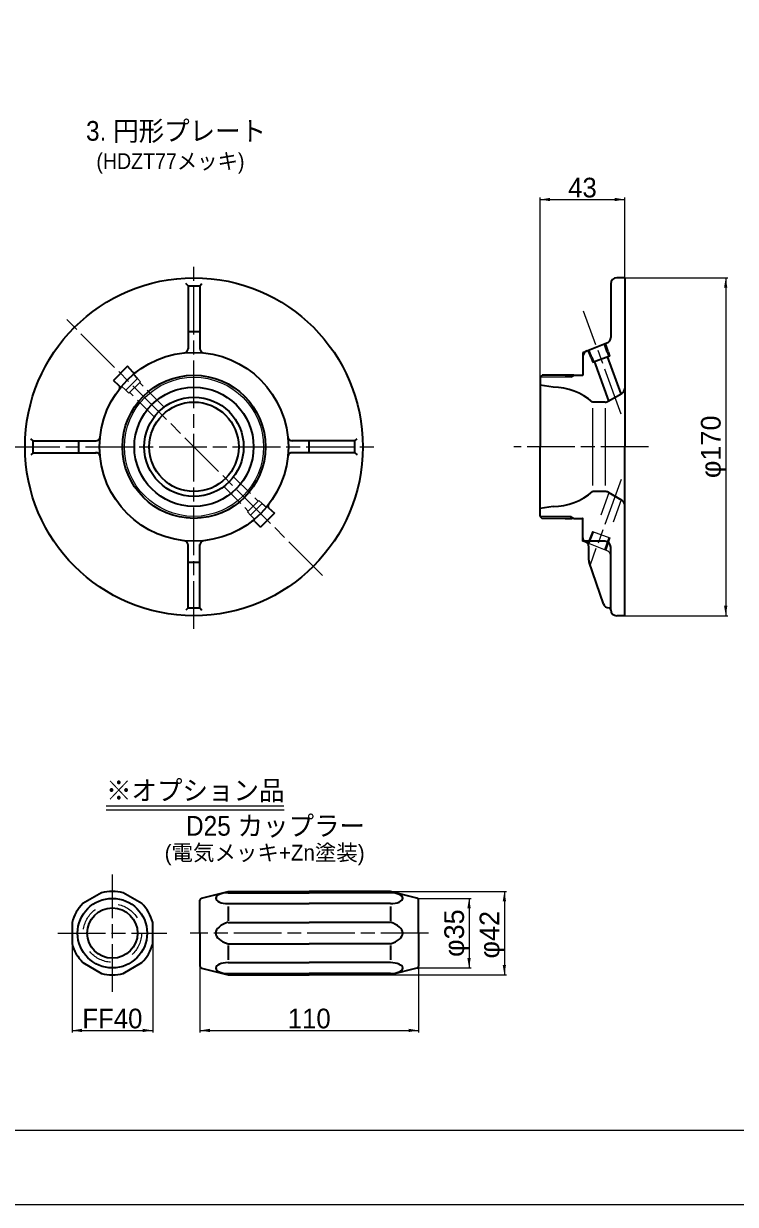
# Model space of a CAD drawing. Units: millimetres at full size, sheet at 1:2. Extents: x 2145 to 3827, y 960 to 2148.
# Drawn here: x 2967 to 3325, y 960 to 1554 of the extents above; entities that cross this region are included whole.
import ezdxf
from ezdxf.enums import TextEntityAlignment as Align

# ---------------------------------------------------------------- set-up
doc = ezdxf.new("R2010")
doc.units = ezdxf.units.MM
doc.header["$LTSCALE"] = 2
for name, pattern in [('CHAIN', [18.5, 12, -1.5, 3.5, -1.5]), ('DASHED', [7.5, 6, -1.5]), ('DASHED_SPACED', [12, 6, -6])]:
    doc.linetypes.add(name, pattern=pattern)
for name, color, linetype, lineweight in [('1外形線', 7, 'Continuous', 35), ('2 細い実線', 3, 'Continuous', 20), ('3隠れ線', 2, 'DASHED_SPACED', 13), ('4中心線', 1, 'CHAIN', 15), ('6寸法線', 4, 'Continuous', 13), ('7 枠・タイトル', 7, 'Continuous', 13), ('Defpoints_2', 7, 'Continuous', 13)]:
    doc.layers.add(name, color=color, linetype=linetype, lineweight=lineweight)
doc.styles.add('ＭＳ Ｐゴシック', font='')
doc.styles.get('ＭＳ Ｐゴシック').set_extended_font_data('MS PGothic')

# ---------------------------------------------------------------- blocks, each defined once
blk = doc.blocks.new('filled_arrow')
at = {"color": 0, "linetype": 'Continuous', "lineweight": -2}
blk.add_solid([(7.5, 1.25), (0, 0), (7.5, -1.25)], dxfattribs=at)

msp = doc.modelspace()

# ---------------------------------------------------------------- linework, layer by layer
at = {"layer": '1外形線'}
for p, q in [((3269.145, 1426.212), (3265.145, 1426.212)), ((3269.145, 1426.212), (3266.145, 1426.212)), ((3269.145, 1426.212), (3269.145, 1341.212)), ((3049.398, 1422.212), (3048.377, 1423.374)), ((3049.398, 1422.212), (3049.398, 1390.434)), ((3049.398, 1422.212), (3055.398, 1422.212)), ((3055.398, 1422.212), (3056.418, 1423.374)), ((3055.398, 1422.212), (3055.398, 1390.434)), ((3262.145, 1423.212), (3262.145, 1396.273)), ((3049.398, 1399.183), (3055.398, 1399.183)), ((3250.119, 1389.431), (3260.171, 1393.453)), ((3260.411, 1388.952), (3259.074, 1393.015)), ((3248.145, 1388.712), (3248.145, 1377.412)), ((3249.003, 1388.712), (3248.145, 1388.712)), ((3252.594, 1386.107), (3251.108, 1389.827)), ((3252.594, 1386.107), (3253.423, 1384.035)), ((3252.877, 1383.837), (3261.654, 1387.031)), ((3261.221, 1364.334), (3253.976, 1384.237)), ((3260.411, 1388.952), (3261.108, 1386.833)), ((3267.376, 1367.888), (3260.554, 1386.631)), ((3018.967, 1381.693), (3011.917, 1374.643)), ((3021.702, 1378.781), (3018.967, 1381.693)), ((3014.829, 1371.908), (3011.917, 1374.643)), ((3226.645, 1376.212), (3227.645, 1377.212)), ((3226.645, 1376.212), (3226.645, 1341.212)), ((3233.145, 1371.212), (3226.645, 1372.212)), ((3243.545, 1377.212), (3227.645, 1377.212)), ((3239.145, 1377.212), (3242.545, 1377.212)), ((3242.145, 1377.212), (3242.145, 1376.212)), ((3243.545, 1377.212), (3247.945, 1377.212)), ((3260.841, 1364.114), (3267.645, 1368.042)), ((3259.341, 1363.712), (3252.988, 1363.712)), ((2971.398, 1344.212), (2970.236, 1345.233)), ((2971.398, 1344.212), (3003.176, 1344.212)), ((2971.398, 1338.212), (2971.398, 1344.212)), ((2994.428, 1338.212), (2994.428, 1344.212)), ((3133.398, 1344.212), (3101.62, 1344.212)), ((3110.368, 1338.212), (3110.368, 1344.212)), ((3133.398, 1344.212), (3134.56, 1345.233)), ((3133.398, 1338.212), (3133.398, 1344.212)), ((2971.398, 1338.212), (2970.236, 1337.192)), ((2971.398, 1338.212), (3003.176, 1338.212)), ((3133.398, 1338.212), (3101.62, 1338.212)), ((3133.398, 1338.212), (3134.56, 1337.192)), ((3226.645, 1306.212), (3226.645, 1341.212)), ((3269.145, 1256.212), (3269.145, 1341.212)), ((3259.341, 1318.712), (3252.988, 1318.712)), ((3260.841, 1318.31), (3267.645, 1314.382)), ((3092.878, 1307.782), (3085.828, 1300.732)), ((3089.967, 1310.517), (3092.878, 1307.782)), ((3233.145, 1311.212), (3226.645, 1310.212)), ((3083.093, 1303.644), (3085.828, 1300.732)), ((3226.645, 1306.212), (3227.645, 1305.212)), ((3243.545, 1305.212), (3227.645, 1305.212)), ((3239.145, 1305.212), (3242.545, 1305.212)), ((3242.145, 1305.212), (3242.145, 1306.212)), ((3243.545, 1305.212), (3247.945, 1305.212)), ((3248.145, 1293.712), (3248.145, 1305.012)), ((3049.398, 1260.212), (3049.398, 1291.99)), ((3055.398, 1260.212), (3055.398, 1291.99)), ((3259.145, 1293.712), (3248.145, 1293.712)), ((3259.145, 1293.712), (3248.145, 1293.712)), ((3251.145, 1284.209), (3251.145, 1290.712)), ((3251.145, 1284.209), (3251.145, 1290.712)), ((3262.145, 1259.212), (3262.145, 1290.712)), ((3049.398, 1283.242), (3055.398, 1283.242)), ((3258.453, 1262.246), (3251.305, 1283.242)), ((3258.453, 1262.246), (3251.305, 1283.242)), ((3049.398, 1260.212), (3048.377, 1259.051)), ((3049.398, 1260.212), (3055.398, 1260.212)), ((3055.398, 1260.212), (3056.418, 1259.051)), ((3269.145, 1256.212), (3265.145, 1256.212)), ((3269.145, 1256.212), (3266.145, 1256.212)), ((3005.911, 1116.838), (2996.497, 1111.403)), ((3026.196, 1111.403), (3016.782, 1116.838)), ((3056.235, 1114.2), (3069.587, 1117.554)), ((3069.587, 1117.554), (3110.408, 1117.554)), ((3069.587, 1116.838), (3110.408, 1116.838)), ((3151.23, 1117.554), (3110.408, 1117.554)), ((3151.23, 1116.838), (3110.408, 1116.838)), ((3164.582, 1114.2), (3151.23, 1117.554)), ((3055.408, 1096.554), (3055.408, 1113.215)), ((3069.587, 1111.403), (3110.408, 1111.403)), ((3151.23, 1111.403), (3110.408, 1111.403)), ((3165.408, 1096.554), (3165.408, 1113.215)), ((3069.587, 1109.908), (3069.587, 1102.771)), ((3151.23, 1109.908), (3151.23, 1102.771)), ((2991.062, 1101.989), (2991.062, 1091.119)), ((3031.631, 1091.119), (3031.631, 1101.989)), ((3069.587, 1101.989), (3110.408, 1101.989)), ((3151.23, 1101.989), (3110.408, 1101.989)), ((3055.408, 1096.554), (3055.408, 1079.893)), ((3165.408, 1096.554), (3165.408, 1079.893)), ((3069.587, 1091.119), (3110.408, 1091.119)), ((3069.587, 1090.337), (3069.587, 1083.2)), ((3151.23, 1091.119), (3110.408, 1091.119)), ((3151.23, 1090.337), (3151.23, 1083.2)), ((2996.497, 1081.705), (3005.911, 1076.269)), ((3016.782, 1076.269), (3026.196, 1081.705)), ((3069.587, 1081.705), (3110.408, 1081.705)), ((3151.23, 1081.705), (3110.408, 1081.705)), ((3056.235, 1078.908), (3069.587, 1075.554)), ((3069.587, 1076.269), (3110.408, 1076.269)), ((3069.587, 1075.554), (3110.408, 1075.554)), ((3151.23, 1076.269), (3110.408, 1076.269)), ((3151.23, 1075.554), (3110.408, 1075.554)), ((3164.582, 1078.908), (3151.23, 1075.554))]:
    msp.add_line(p, q, dxfattribs=at)
at = {"layer": '1外形線', "linetype": 'DASHED'}
msp.add_line((3023.929, 1375.563), (3021.95, 1377.67), dxfattribs=at)
at = {"layer": '1外形線'}
for centre, radius in [((3052.398, 1341.212), 85), ((3052.398, 1341.212), 47.5), ((3052.398, 1341.212), 36), ((3052.398, 1341.212), 30), ((3052.398, 1341.212), 25), ((3052.398, 1341.212), 22.5), ((3011.346, 1096.554), 17.5), ((3011.346, 1096.554), 12.65)]:
    msp.add_circle(centre, radius, dxfattribs=at)
for centre, radius, start, end in [((3265.145, 1423.212), 3, 90, 180), ((3259.145, 1396.273), 3, 290, 0), ((3047.257, 1390.577), 2.146, 282.39779, 3.81625), ((3057.539, 1390.577), 2.146, 176.18375, 257.60221), ((3251.145, 1386.612), 3, 110, 180), ((3022.522, 1379.605), 1.162, 225.13963, 317.05536), ((3247.945, 1377.412), 0.2, 270, 0), ((3014.005, 1371.088), 1.162, 312.94464, 44.86037), ((3233.145, 1341.212), 30, 48.59038, 90), ((3266.145, 1370.641), 3, 300, 0), ((3259.341, 1366.712), 3, 270, 300), ((3003.033, 1346.354), 2.146, 266.18375, 347.60221), ((3101.763, 1346.354), 2.146, 192.39779, 273.81625), ((3003.033, 1336.071), 2.146, 12.39779, 93.81625), ((3101.763, 1336.071), 2.146, 86.18375, 167.60221), ((3233.145, 1341.212), 30, 270, 311.40962), ((3259.341, 1315.712), 3, 60, 90), ((3266.145, 1311.784), 3, 0, 60), ((3090.79, 1311.337), 1.162, 132.94464, 224.86037), ((3082.273, 1302.82), 1.162, 45.13963, 137.05536), ((3247.945, 1305.012), 0.2, 0, 90), ((3047.257, 1291.848), 2.146, 356.18375, 77.60221), ((3057.539, 1291.848), 2.146, 102.39779, 183.81625), ((3248.145, 1290.712), 3, 0, 90), ((3248.145, 1290.712), 3, 0, 90), ((3259.145, 1290.712), 3, 0, 90), ((3254.145, 1284.209), 3, 180, 198.79988), ((3254.145, 1284.209), 3, 180, 198.79988), ((3261.293, 1263.212), 3, 198.79988, 270), ((3261.293, 1263.212), 3, 198.79988, 270), ((3261.145, 1259.223), 1, 0, 81.50092), ((3265.145, 1259.212), 3, 180, 270), ((3011.346, 1096.554), 21, 75, 105), ((3011.346, 1096.554), 21, 135, 165), ((3011.346, 1096.554), 21, 15, 45), ((3056.408, 1113.215), 1, 100, 180), ((3164.408, 1113.215), 1, 0, 80), ((3011.346, 1096.554), 21, 195, 225), ((3011.346, 1096.554), 21, 315, 345), ((3011.346, 1096.554), 21, 255, 285), ((3056.408, 1079.893), 1, 180, 260), ((3164.408, 1079.893), 1, 280, 0)]:
    msp.add_arc(centre, radius, start, end, dxfattribs=at)
for centre, major_axis, ratio, start_param, end_param in [((3069.587, 1114.121), (-6.217, 0), 0.437139, 4.712389, 7.8539816), ((3151.23, 1114.121), (6.217, 0), 0.437139, 4.712389, 7.8539816), ((3077.404, 1096.554), (14.034, 0), 0.466871, 2.1621199, 4.1210654), ((3143.413, 1096.554), (-14.034, 0), 0.466871, 2.1621199, 4.1210654), ((3069.587, 1078.987), (-6.217, 0), 0.437139, 4.712389, 7.8539816), ((3151.23, 1078.987), (6.217, 0), 0.437139, 4.712389, 7.8539816)]:
    msp.add_ellipse(centre, major_axis=major_axis, ratio=ratio, start_param=start_param, end_param=end_param, dxfattribs=at)
at = {"layer": '2 細い実線'}
for p, q in [((3260.957, 1389.151), (3259.614, 1393.231)), ((3252.049, 1385.908), (3250.568, 1389.611)), ((3252.049, 1385.908), (3252.877, 1383.837)), ((3260.957, 1389.151), (3261.654, 1387.031)), ((3242.145, 1376.212), (3226.645, 1376.212)), ((3242.145, 1376.212), (3243.877, 1377.212)), ((3252.988, 1360.652), (3252.988, 1321.772)), ((3259.341, 1360.652), (3259.341, 1321.772)), ((3242.145, 1306.212), (3226.645, 1306.212)), ((3242.145, 1306.212), (3243.877, 1305.212))]:
    msp.add_line(p, q, dxfattribs=at)
msp.add_circle((3052.398, 1341.212), 35, dxfattribs=at)
at = {"layer": '3隠れ線', "linetype": 'DASHED'}
for p, q in [((3023.929, 1375.563), (3018.047, 1369.681)), ((3025.456, 1373.937), (3019.673, 1368.154)), ((3023.929, 1375.563), (3025.456, 1373.937)), ((3037.369, 1361.191), (3025.04, 1373.52)), ((3018.047, 1369.681), (3015.94, 1371.661)), ((3018.047, 1369.681), (3019.673, 1368.154)), ((3032.419, 1356.241), (3020.09, 1368.57)), ((3072.376, 1326.184), (3084.706, 1313.854)), ((3067.427, 1321.234), (3079.756, 1308.905)), ((3085.122, 1314.271), (3079.339, 1308.488)), ((3086.748, 1312.743), (3080.867, 1306.862)), ((3086.748, 1312.743), (3085.122, 1314.271)), ((3086.748, 1312.743), (3088.855, 1310.764)), ((3080.867, 1306.862), (3079.339, 1308.488)), ((3080.867, 1306.862), (3082.846, 1304.755))]:
    msp.add_line(p, q, dxfattribs=at)
at = {"layer": '3隠れ線'}
for p, q in [((3261.221, 1318.091), (3253.976, 1298.188)), ((3267.376, 1314.537), (3260.554, 1295.794)), ((3252.877, 1298.588), (3250.568, 1292.814)), ((3253.423, 1298.389), (3251.108, 1292.598)), ((3252.877, 1298.588), (3261.654, 1295.393)), ((3261.108, 1295.592), (3259.074, 1289.41)), ((3261.654, 1295.393), (3259.614, 1289.194)), ((3250.119, 1292.994), (3260.171, 1288.971))]:
    msp.add_line(p, q, dxfattribs=at)
msp.add_circle((3011.346, 1096.554), 14.65, dxfattribs=at)
for centre, start, end in [((3251.145, 1295.813), 180, 250), ((3259.145, 1286.152), 0, 70)]:
    msp.add_arc(centre, 3, start, end, dxfattribs=at)
at = {"layer": '4中心線'}
for p, q in [((3052.398, 1249.681), (3052.398, 1432.744)), ((3267.368, 1357.677), (3248.497, 1409.526)), ((3117.12, 1276.49), (2987.675, 1405.935)), ((2960.866, 1341.212), (3143.929, 1341.212)), ((3281.072, 1341.212), (3213.302, 1341.212)), ((3267.368, 1324.747), (3251.767, 1281.884)), ((3011.346, 1067.038), (3011.346, 1126.069)), ((2983.884, 1096.554), (3038.808, 1096.554)), ((3170.408, 1096.554), (3050.408, 1096.554))]:
    msp.add_line(p, q, dxfattribs=at)
at = {"layer": '6寸法線'}
for p, q in [((3226.645, 1376.275), (3226.645, 1466.607)), ((3226.645, 1465.607), (3269.145, 1465.607)), ((3269.145, 1426.275), (3269.145, 1466.607)), ((3269.207, 1426.212), (3320.994, 1426.212)), ((3319.994, 1426.212), (3319.994, 1256.212)), ((3269.207, 1256.212), (3320.994, 1256.212)), ((3151.293, 1117.554), (3209.608, 1117.554)), ((3208.608, 1117.554), (3208.608, 1075.554)), ((3165.471, 1114.054), (3191.84, 1114.054)), ((3190.84, 1114.054), (3190.84, 1079.054)), ((2991.062, 1096.491), (2991.062, 1046.606)), ((3031.631, 1096.491), (3031.631, 1046.606)), ((3055.408, 1081.458), (3055.408, 1046.606)), ((3165.408, 1081.452), (3165.408, 1046.606)), ((3151.293, 1075.554), (3209.608, 1075.554)), ((3165.471, 1079.054), (3191.84, 1079.054)), ((2991.062, 1047.606), (3031.631, 1047.606)), ((3055.408, 1047.606), (3165.408, 1047.606))]:
    msp.add_line(p, q, dxfattribs=at)
at = {"layer": '7 枠・タイトル'}
for p, q in [((3008.169, 1160.613), (3097.614, 1160.613)), ((3008.169, 1158.613), (3097.773, 1158.613)), ((3771.047, 997.324), (2200.351, 997.324))]:
    msp.add_line(p, q, dxfattribs=at)
at = {"layer": 'Defpoints_2'}
msp.add_lwpolyline([(2144.699, 960.1), (3826.699, 960.1), (3826.699, 2148.1), (2144.699, 2148.1)], close=True, dxfattribs=at)

# ---------------------------------------------------------------- block references
at = {"layer": '6寸法線', "xscale": 0.667, "yscale": 0.667}
for p in [(3226.645, 1465.607), (2991.062, 1047.606), (3055.408, 1047.606)]:
    msp.add_blockref('filled_arrow', p, dxfattribs=at)
for p, rotation in [((3269.145, 1465.607), 180), ((3319.994, 1426.212), 270), ((3319.994, 1256.212), 90), ((3208.608, 1117.554), 270), ((3190.84, 1114.054), 270), ((3190.84, 1079.054), 90), ((3208.608, 1075.554), 90), ((3031.631, 1047.606), 180), ((3165.408, 1047.606), 180)]:
    msp.add_blockref('filled_arrow', p, dxfattribs=dict(at, rotation=rotation))

# ---------------------------------------------------------------- texts
at = {"layer": '6寸法線', "style": 'ＭＳ Ｐゴシック'}
for s, p in [('43', (3247.895, 1471.607)), ('FF40', (3011.346, 1053.606)), ('110', (3110.408, 1053.606))]:
    msp.add_text(s, height=9.897, dxfattribs=at).set_placement(p, align=Align.MIDDLE_CENTER)
at = {"layer": '6寸法線', "style": 'ＭＳ Ｐゴシック', "width": 1.05}
for s, p in [('φ170', (3312.489, 1341.212)), ('φ35', (3183.334, 1096.554)), ('φ42', (3201.103, 1095.752))]:
    msp.add_text(s, height=9.897, rotation=90, dxfattribs=at).set_placement(p, align=Align.MIDDLE_CENTER)
at = {"layer": '7 枠・タイトル', "style": 'ＭＳ Ｐゴシック', "width": 0.95}
for s, height, p in [('3. 円形プレート', 9.897, (2998.074, 1492.223)), ('(HDZT77メッキ)', 7.918, (3003.3, 1478.599)), ('※オプション品', 9.897, (3008.146, 1160.449)), ('D25 カップラー', 9.897, (3048.373, 1142.615))]:
    msp.add_text(s, height=height, dxfattribs=at).set_placement(p, align=Align.BOTTOM_LEFT)
at = {"layer": '7 枠・タイトル', "style": 'ＭＳ Ｐゴシック'}
msp.add_text('(電気メッキ+Zn塗装)', height=7.918, dxfattribs=at).set_placement((3037.66, 1130.71), align=Align.BOTTOM_LEFT)

doc.saveas('drawing.dxf')
